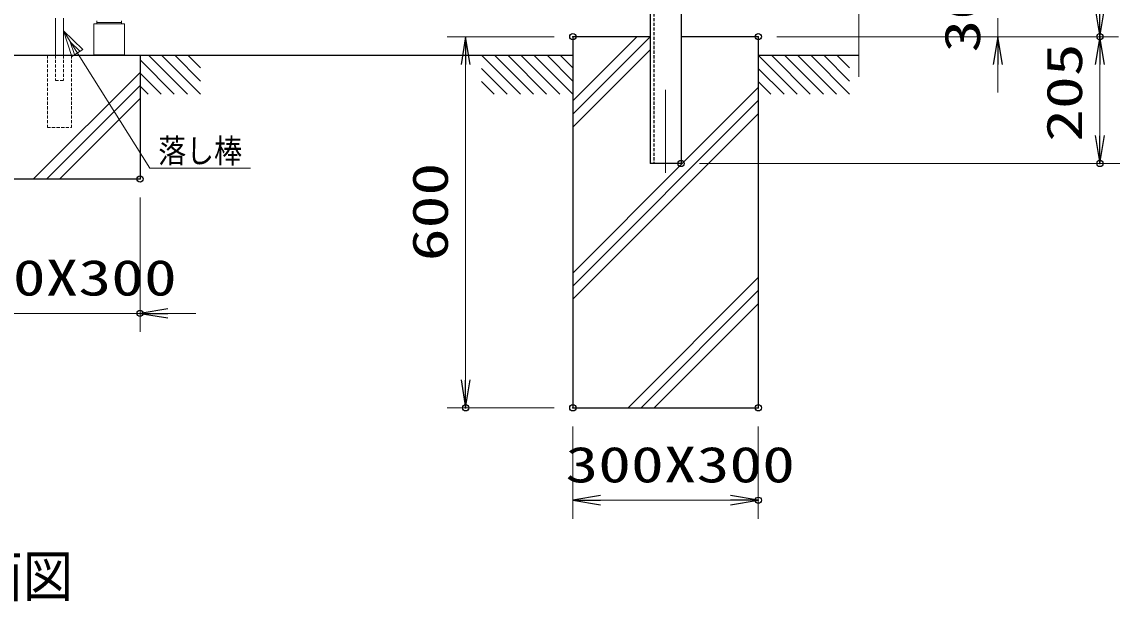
# Model space of a CAD drawing. Units: millimetres, scale not verified. Extents: x -5250 to 5250, y -3712 to 3712.
# Drawn here: x -21 to 1743, y -409 to 528 of the extents above; entities that cross this region are included whole.
import ezdxf
from ezdxf.enums import TextEntityAlignment as Align

# ---------------------------------------------------------------- set-up
doc = ezdxf.new("R2010")
doc.units = ezdxf.units.MM
doc.header["$LTSCALE"] = 20
doc.header["$PDMODE"] = 32
doc.header["$PDSIZE"] = 10
doc.linetypes.add('USER2', pattern=[0.375, 0.25, -0.125])
doc.linetypes.add('USER3', pattern=[50.8, 31.75, -6.35, 6.35, -6.35])
for name, color, linetype, lineweight in [('0-2_D-STR-TXT', 7, 'Continuous', 13), ('0-3_D-BGD', 7, 'Continuous', 25), ('0-4_D-BMK', 2, 'Continuous', 13), ('0-5_D-STR1', 1, 'Continuous', 25), ('0-6_D-STR-DIM', 7, 'Continuous', 13), ('0-7_0', 7, 'Continuous', 25), ('0-9_D-STR3', 3, 'Continuous', 13), ('0-A_D-STR4', 7, 'Continuous', 25)]:
    doc.layers.add(name, color=color, linetype=linetype, lineweight=lineweight)
doc.layers.add('0-8_Defpoints', color=7, linetype='Continuous')
doc.styles.add('ＭＳ ゴシック', font='')
doc.styles.get('ＭＳ ゴシック').set_extended_font_data('MS Gothic')

# ---------------------------------------------------------------- blocks, each defined once
blk = doc.blocks.new('DARROWS')
at = {"layer": '0-7_0'}
blk.add_line((0, 0), (-19.982, 0), dxfattribs=at)
blk.add_lwpolyline([(-20, -3.333), (0, 0), (-20, 3.333)], dxfattribs=at)

msp = doc.modelspace()

# ---------------------------------------------------------------- linework, layer by layer
at = {"layer": '0-2_D-STR-TXT'}
for p, q in [((46.54, 512.83), (186.54, 290.77)), ((46.54, 512.83), (77.73, 482.8)), ((59.93, 471.66), (46.54, 512.83)), ((57.68, 495.03), (73.28, 480.01)), ((64.38, 474.44), (57.68, 495.03)), ((77.73, 482.8), (59.93, 471.66)), ((349.03, 290.77), (186.54, 290.77))]:
    msp.add_line(p, q, dxfattribs=at)
at = {"layer": '0-3_D-BGD'}
for p, q in [((-829.41, 473.47), (870.59, 473.47)), ((170.59, 465.9), (225.89, 410.6)), ((184.23, 473.47), (247.1, 410.6)), ((205.45, 473.47), (268.32, 410.6)), ((226.66, 473.47), (268.32, 431.81)), ((247.87, 473.47), (268.32, 453.02)), ((722.87, 473.47), (785.74, 410.6)), ((744.08, 473.47), (806.95, 410.6)), ((765.29, 473.47), (828.16, 410.6)), ((786.51, 473.47), (849.38, 410.6)), ((807.72, 473.47), (870.59, 410.6)), ((828.93, 473.47), (870.59, 431.81)), ((850.14, 473.47), (870.59, 453.03)), ((1170.59, 473.47), (1233.46, 410.6)), ((1170.59, 473.47), (1333.15, 473.47)), ((1191.8, 473.47), (1254.67, 410.6)), ((1213.02, 473.47), (1275.89, 410.6)), ((1234.23, 473.47), (1297.1, 410.6)), ((1255.44, 473.47), (1318.31, 410.6)), ((1276.66, 473.47), (1318.31, 431.81)), ((1297.87, 473.47), (1318.31, 453.03)), ((170.59, 444.68), (204.68, 410.6)), ((722.87, 452.26), (764.52, 410.6)), ((1170.59, 452.26), (1212.25, 410.6)), ((170.59, 423.47), (183.46, 410.6)), ((722.87, 431.05), (743.31, 410.6)), ((1170.59, 431.05), (1191.04, 410.6))]:
    msp.add_line(p, q, dxfattribs=at)
at = {"layer": '0-4_D-BMK', "linetype": 'USER3'}
msp.add_line((1020.59, 1433.47), (1020.59, 283.47), dxfattribs=at)
at = {"layer": '0-4_D-BMK'}
msp.add_line((1333.15, 578.47), (1333.15, 438.47), dxfattribs=at)
at = {"layer": '0-5_D-STR1'}
for p, q in [((995.59, 1418.47), (995.59, 298.47)), ((1045.59, 578.47), (1045.59, 298.47)), ((1045.59, 298.47), (995.59, 298.47))]:
    msp.add_line(p, q, dxfattribs=at)
at = {"layer": '0-5_D-STR1', "linetype": 'USER2'}
msp.add_line((1001.59, 1418.47), (1001.59, 298.47), dxfattribs=at)
at = {"layer": '0-6_D-STR-DIM'}
for p, q in [((1558.15, 503.47), (1558.15, 533.47)), ((840.59, 503.47), (667.22, 503.47)), ((1200.59, 503.47), (1588.15, 503.47)), ((1200.59, 503.47), (1753.15, 503.47)), ((1200.59, 503.47), (1753.15, 503.47)), ((697.22, 458.47), (697.22, -51.53)), ((1558.15, 458.47), (1558.15, 413.47)), ((1723.15, 458.47), (1723.15, 343.47)), ((1075.59, 298.47), (1753.15, 298.47)), ((1075.59, 298.47), (1903.15, 298.47)), ((170.59, 243.47), (170.59, 26.23)), ((-129.41, 56.23), (170.59, 56.23)), ((215.59, 56.23), (260.59, 56.23)), ((840.59, -96.53), (667.22, -96.53)), ((870.59, -126.53), (870.59, -275.84)), ((1170.59, -126.53), (1170.59, -275.84)), ((915.59, -245.84), (1125.59, -245.84))]:
    msp.add_line(p, q, dxfattribs=at)
at = {"layer": '0-8_Defpoints'}
for p in [(870.59, 503.47), (1170.59, 503.47), (1723.15, 503.47), (1045.59, 298.47), (1723.15, 298.47), (170.59, 273.47), (170.59, 56.23), (697.22, -96.53), (870.59, -96.53), (870.59, -96.53), (1170.59, -96.53), (1170.59, -245.84)]:
    msp.add_point(p, dxfattribs=at)
at = {"layer": '0-9_D-STR3'}
for p, q in [((33.54, 533.47), (33.54, 473.47)), ((46.54, 533.47), (46.54, 473.47)), ((95.59, 524.27), (95.59, 474.27)), ((95.59, 524.27), (145.59, 524.27)), ((100.59, 528.87), (100.59, 526.57)), ((100.59, 526.57), (100.59, 524.27)), ((100.59, 526.57), (140.59, 526.57)), ((100.59, 526.57), (140.59, 526.57)), ((100.59, 524.27), (140.59, 524.27)), ((105.29, 524.27), (115.89, 524.27)), ((125.29, 524.27), (135.89, 524.27)), ((140.59, 528.87), (140.59, 526.57)), ((140.59, 526.57), (140.59, 524.27)), ((145.59, 524.27), (145.59, 474.27)), ((95.59, 474.27), (145.59, 474.27))]:
    msp.add_line(p, q, dxfattribs=at)
at = {"layer": '0-9_D-STR3', "linetype": 'USER2'}
for p, q in [((20.54, 473.47), (20.54, 356.42)), ((33.54, 473.47), (33.54, 432.88)), ((46.54, 473.47), (46.54, 432.88)), ((59.54, 473.47), (59.54, 356.42)), ((33.54, 432.88), (46.54, 432.88)), ((20.54, 356.42), (59.54, 356.42))]:
    msp.add_line(p, q, dxfattribs=at)
at = {"layer": '0-A_D-STR4'}
for p, q in [((870.59, 503.47), (870.59, -96.53)), ((995.59, 503.47), (870.59, 503.47)), ((870.59, 399.68), (974.38, 503.47)), ((870.59, 378.47), (995.59, 503.47)), ((1170.59, 503.47), (1045.59, 503.47)), ((1170.59, 503.47), (1170.59, -96.53)), ((870.59, 357.26), (995.59, 482.26)), ((170.59, 473.47), (170.59, 273.47)), ((-1.73, 273.47), (170.59, 445.79)), ((19.48, 273.47), (170.59, 424.58)), ((1047.62, 298.47), (1170.59, 421.44)), ((40.7, 273.47), (170.59, 403.36)), ((870.59, 100.23), (1170.59, 400.23)), ((870.59, 79.02), (1170.59, 379.02)), ((870.59, 121.44), (1047.62, 298.47)), ((-129.41, 273.47), (170.59, 273.47)), ((959.92, -96.53), (1170.59, 114.14)), ((981.13, -96.53), (1170.59, 92.93)), ((1002.34, -96.53), (1170.59, 71.72)), ((870.59, -96.53), (1170.59, -96.53))]:
    msp.add_line(p, q, dxfattribs=at)

# ---------------------------------------------------------------- block references
at = {"layer": '0-6_D-STR-DIM', "xscale": 2.25, "yscale": 2.25}
for p, rotation in [((1723.15, 503.47), 270), ((697.22, 503.47), 90), ((1558.15, 503.47), 90), ((1723.15, 503.47), 90), ((1723.15, 298.47), 270), ((170.59, 56.23), 180), ((697.22, -96.53), 270), ((870.59, -245.84), 180)]:
    msp.add_blockref('DARROWS', p, dxfattribs=dict(at, rotation=rotation))
msp.add_blockref('DARROWS', (1170.59, -245.84), dxfattribs=at)

# ---------------------------------------------------------------- texts
at = {"layer": '0-2_D-STR-TXT', "style": 'ＭＳ ゴシック'}
for s, height, width, p in [('落し棒', 38.97, 0.85, (199.88, 287.82)), ('正面図', 66.28, 0.9, (-181.91, -421.77))]:
    msp.add_text(s, height=height, dxfattribs=dict(at, width=width)).set_placement(p, align=Align.BOTTOM_LEFT)
at = {"layer": '0-6_D-STR-DIM', "style": 'ＭＳ ゴシック', "width": 1.35}
for s, p in [('30', (1546.76, 477.97)), ('205', (1711.76, 333.47)), ('600', (685.82, 140.47))]:
    msp.add_text(s, height=57.77, rotation=90, dxfattribs=at).set_placement(p, align=Align.BOTTOM_LEFT)
for p in [(-141.41, 67.63), (858.59, -234.44)]:
    msp.add_text('300X300', height=57.77, dxfattribs=at).set_placement(p, align=Align.BOTTOM_LEFT)

doc.saveas('drawing.dxf')
